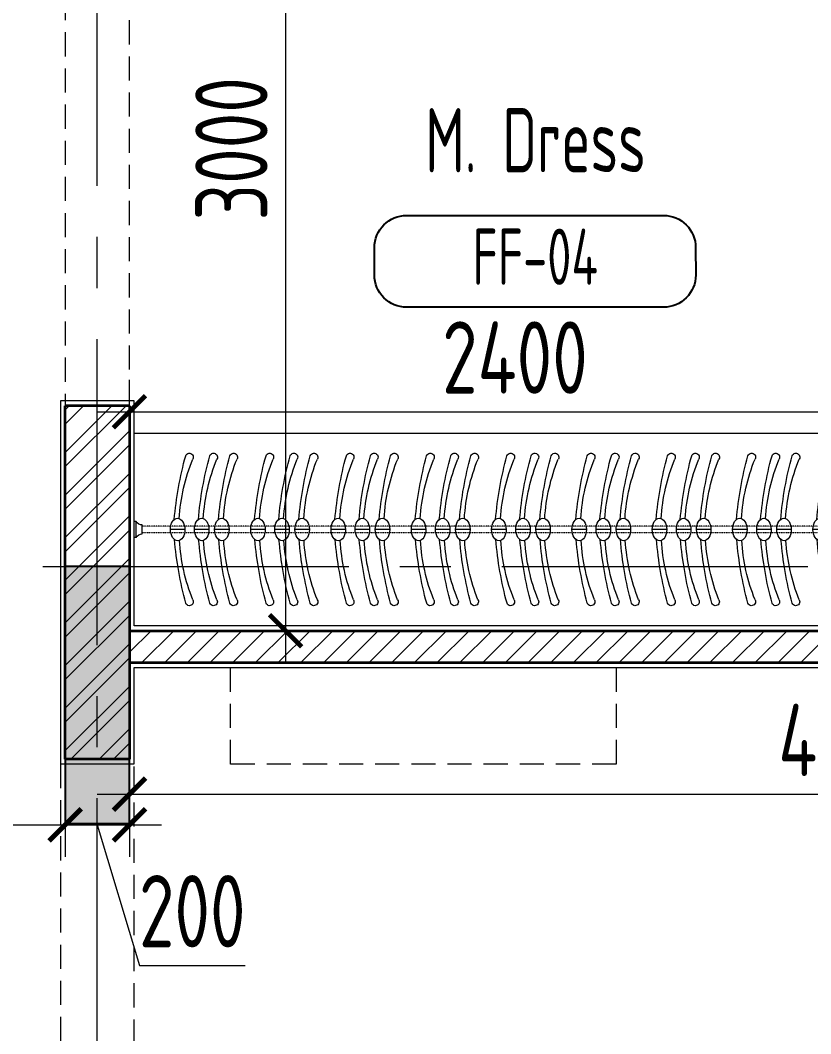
# Model space of a CAD drawing. Header units: millimetres. Extents: x -8913 to 62688, y -13000 to 43000.
# Drawn here: x 45698 to 48158, y 11545 to 14700 of the extents above; entities that cross this region are included whole.
import ezdxf
from ezdxf.enums import TextEntityAlignment as Align

# ---------------------------------------------------------------- set-up
doc = ezdxf.new("R2010")
doc.units = ezdxf.units.MM
doc.header["$MEASUREMENT"] = 0
doc.header["$PDMODE"] = 1
doc.linetypes.add('1735 X DT-5BR-FFP$0$HIDDEN', pattern=[0.375, 0.25, -0.125])
doc.linetypes.add('1735 X DT-5BR-Grids$0$CENTER2', pattern=[28.575, 19.05, -3.175, 3.175, -3.175])
for name, color, linetype in [('03-Col-DT-5BR-First Floor$0$ST--Column', 4, 'Continuous'), ('03-Col-DT-5BR-First Floor$0$ST--Column Hatch', 253, 'Continuous'), ('08--SPACENUMBER-1', 8, 'Continuous')]:
    doc.layers.add(name, color=color, linetype=linetype)
for name, color, linetype, lineweight in [('07--DIM-2', 2, 'Continuous', 25), ('08--SPACENUMBER', 2, 'Continuous', 25), ('08--SPACEREF', 3, 'Continuous', 25), ('1735 X DT-5BR-FFP$0$F--BLOCKWALL-3--HOLLOW', 3, 'Continuous', 35), ('1735 X DT-5BR-FFP$0$F--BLOCKWALL-3--SOLID', 3, 'Continuous', 35), ('1735 X DT-5BR-FFP$0$F--BLOCKWALL-HATCH--HOLLOW', 251, 'Continuous', 13), ('1735 X DT-5BR-FFP$0$F--BLOCKWALL-HATCH--SOLID', 251, 'Continuous', 13), ('1735 X DT-5BR-FFP$0$F--BLOCKWALL-HID', 9, '1735 X DT-5BR-FFP$0$HIDDEN', 18), ('1735 X DT-5BR-FFP$0$M--PLASTER-0', 8, 'Continuous', 9), ('1735 X DT-5BR-FFP$0$N--FIXTURE-CB-0', 251, 'Continuous', 9), ('1735 X DT-5BR-FFP$0$N--FURNITURE-0', 251, '1735 X DT-5BR-FFP$0$HIDDEN', 13), ('1735 X DT-5BR-Grids$0$03--GRID', 252, '1735 X DT-5BR-Grids$0$CENTER2', 5), ('Z--X-REF', 7, 'Continuous', 0)]:
    doc.layers.add(name, color=color, linetype=linetype, lineweight=lineweight)
doc.styles.add('ISO', font='isocp2.shx', dxfattribs={"width": 0.8})
doc.dimstyles.new('1-100_AR', dxfattribs={"dimtxt": 225, "dimasz": 100, "dimexe": 100, "dimexo": 100, "dimgap": 0, "dimtad": 0, "dimdec": 0, "dimzin": 12, "dimdsep": 46, "dimtxsty": 'ISO', "dimblk": 'ARCHTICK', "dimcen": 100, "dimdle": 100, "dimclrd": 8, "dimclre": 9, "dimclrt": 2, "dimadec": 0, "dimazin": 0, "dimtfac": 1, "dimtdec": 0, "dimtmove": 0, "dimatfit": 2, "dimldrblk": 'ARCHTICK', "dimfxl": 1, "dimtvp": 0.75, "dimtolj": 1, "dimtzin": 12, "dimlwd": 9, "dimlwe": 9, "dimarcsym": 0})

# ---------------------------------------------------------------- blocks, each defined once
blk = doc.blocks.new('1735 X DT-5BR-FFP$0$A$C00f004b3')
at = {"ltscale": 300}
blk.add_lwpolyline([(-600, 0), (600, 0), (600, -300), (-600, -300)], close=True, dxfattribs=at)
blk = doc.blocks.new('1735 X DT-5BR-FFP$0$ID-009A$0$A$C4D624917')
for p, q in [((-25, -14), (-25, 14)), ((-6, 25), (0, 25)), ((-6, -25), (-6, 25)), ((0, -25), (0, 25)), ((-6, -25), (0, -25))]:
    blk.add_line(p, q)
for centre, start, end in [((-25, 35.9), 270.0527, 330.0844), ((-25, -35.9), 29.9156, 89.9473)]:
    blk.add_arc(centre, 21.9, start, end)
blk = doc.blocks.new('1735 X DT-5BR-FFP$0$Clothes Hanger')
at = {"color": 0, "ltscale": 300}
blk.add_line((26.3, 237.2, 0), (71.4, 237.2, 0), dxfattribs=at)
at = {"color": 0, "ltscale": 300, "extrusion": (-1.35005e-15, -2.57735e-24, -1)}
for centre, major_axis, ratio, start_param, end_param in [((12.2, 462.2, 0), (-0.2, 12.2), 1, 4.204543, 7.50022), ((-325.9, 285.7, 0), (-101.6, 454), 0.783352, 1.365746, 1.775847), ((-632.4, 249.2, 0), (-150.6, 856.4), 0.791628, 1.455021, 1.686572), ((-325.1, 190.3, 0), (104.2, 454.4), 0.781845, 1.365746, 1.775847), ((-631.5, 227.8, 0), (153.8, 856.3), 0.79127, 1.455021, 1.686572), ((12.2, 12.2, 0), (-0.2, 12.2), 1, 1.924655, 5.220332)]:
    blk.add_ellipse(centre, major_axis=major_axis, ratio=ratio, start_param=start_param, end_param=end_param, dxfattribs=at)
at = {"color": 0, "ltscale": 300}
blk.add_ellipse((48.9, 237.2, 0), major_axis=(0.4, -35.1), ratio=0.641459, dxfattribs=at)
blk = doc.blocks.new('*U619')
at = {"ltscale": 300}
for p, q in [((2370, 600), (0, 600)), ((0, 600), (0, 0)), ((2370, 0), (2370, 600)), ((0, 0), (2370, 0))]:
    blk.add_line(p, q, dxfattribs=at)
at = {"linetype": '1735 X DT-5BR-FFP$0$HIDDEN', "ltscale": 0.1}
for p, q in [((25, 310, 0), (2345, 310)), ((25, 290, 0), (2345, 290))]:
    blk.add_line(p, q, dxfattribs=at)
at = {"linetype": '1735 X DT-5BR-FFP$0$HIDDEN', "ltscale": 0.5, "xscale": -1, "rotation": 180}
for p in [(48.5, 537.2, 0), (111.1, 537.2, 0), (186.1, 537.2, 0), (298.5, 537.2, 0), (361.1, 537.2, 0), (436.1, 537.2, 0), (548.5, 537.2, 0), (611.1, 537.2, 0), (686.1, 537.2, 0), (798.5, 537.2, 0), (861.1, 537.2, 0), (936.1, 537.2, 0), (1048.5, 537.2, 0), (1111.1, 537.2, 0), (1186.1, 537.2, 0), (1298.5, 537.2, 0), (1361.1, 537.2, 0), (1436.1, 537.2, 0), (1548.5, 537.2, 0), (1611.1, 537.2, 0), (1686.1, 537.2, 0), (1798.5, 537.2, 0), (1861.1, 537.2, 0), (1936.1, 537.2, 0), (2048.5, 537.2, 0), (2111.1, 537.2, 0), (2186.1, 537.2, 0)]:
    blk.add_blockref('1735 X DT-5BR-FFP$0$Clothes Hanger', p, dxfattribs=at)
at = {"linetype": '1735 X DT-5BR-FFP$0$HIDDEN', "ltscale": 6, "xscale": -1}
blk.add_blockref('1735 X DT-5BR-FFP$0$ID-009A$0$A$C4D624917', (0, 300), dxfattribs=at)
at = {"linetype": '1735 X DT-5BR-FFP$0$HIDDEN', "ltscale": 6}
blk.add_blockref('1735 X DT-5BR-FFP$0$ID-009A$0$A$C4D624917', (2370, 300), dxfattribs=at)
blk = doc.blocks.new('03-Col-DT-5BR-First Floor')
at = {"layer": '03-Col-DT-5BR-First Floor$0$ST--Column Hatch'}
h = blk.add_hatch(color=256, dxfattribs=at)
h.dxf.hatch_style = 1
h.paths.add_polyline_path([(10250, 13000), (10050, 13000), (10050, 12200), (10250, 12200)])
at = {"layer": '03-Col-DT-5BR-First Floor$0$ST--Column'}
blk.add_lwpolyline([(10250, 13000), (10050, 13000), (10050, 12200), (10250, 12200)], close=True, dxfattribs=at)
blk = doc.blocks.new('1735 X DT-5BR-FFP')
at = {"layer": '1735 X DT-5BR-FFP$0$F--BLOCKWALL-HATCH--HOLLOW'}
h = blk.add_hatch(dxfattribs=at)
h.set_pattern_fill('ANSI32', color=256, scale=250)
h.paths.add_polyline_path([(10250, 12400), (10250, 13500), (10050, 13500), (10050, 12400)])
at = {"layer": '1735 X DT-5BR-FFP$0$F--BLOCKWALL-HATCH--SOLID'}
h = blk.add_hatch(dxfattribs=at)
h.set_pattern_fill('ANSI31', color=256, scale=400, style=0)
h.paths.add_polyline_path([(14750, 12800), (12750, 12800), (12750, 13900), (12650, 13900), (12650, 12800), (10250, 12800), (10250, 12700), (14750, 12700)])
at = {"layer": '1735 X DT-5BR-FFP$0$F--BLOCKWALL-3--HOLLOW'}
for p, q in [((10250, 13500), (10050, 13500)), ((10050, 12400), (10050, 13500)), ((10250, 13500), (10250, 12400)), ((10250, 12400), (10050, 12400))]:
    blk.add_line(p, q, dxfattribs=at)
at = {"layer": '1735 X DT-5BR-FFP$0$F--BLOCKWALL-3--SOLID'}
for p, q in [((10250, 12800), (12650, 12800)), ((14750, 12700), (10250, 12700))]:
    blk.add_line(p, q, dxfattribs=at)
at = {"layer": '1735 X DT-5BR-FFP$0$F--BLOCKWALL-HID', "ltscale": 300}
for p, q in [((10050, 15000), (10050, 13500)), ((10250, 13500), (10250, 15000)), ((10035, 12385.1), (10035, 10615)), ((10265, 10615), (10265, 12385.1))]:
    blk.add_line(p, q, dxfattribs=at)
at = {"layer": '1735 X DT-5BR-FFP$0$M--PLASTER-0'}
blk.add_lwpolyline([(12635, 13900), (12635, 12815), (10265, 12815), (10265, 13515), (10035, 13515), (10035, 13315), (10035, 13315), (10035, 12685), (10035, 12685), (10035, 12385.1), (10265, 12385.1), (10265, 12685), (14735, 12685), (14735, 6715), (14000, 6715)], dxfattribs=at)
blk.add_blockref('03-Col-DT-5BR-First Floor', (0, 0))
at = {"layer": '1735 X DT-5BR-FFP$0$N--FIXTURE-CB-0', "xscale": -1, "rotation": 9.985932081235662e-09}
blk.add_blockref('*U619', (12635, 12815), dxfattribs=at)
at = {"layer": '1735 X DT-5BR-FFP$0$N--FURNITURE-0'}
blk.add_blockref('1735 X DT-5BR-FFP$0$A$C00f004b3', (11165, 12685), dxfattribs=at)
blk = doc.blocks.new('FGRTGR')
at = {"layer": '08--SPACENUMBER-1'}
blk.add_lwpolyline([(-400, 340.8), (400, 340.8, -0.414214), (500, 240.8), (500.2, 154.9, -0.414214), (400.2, 54.9), (-400, 54.9, -0.414214), (-500, 154.9), (-500, 240.8, -0.414214)], format="xyb", close=True, dxfattribs=at)
at = {"layer": '08--SPACENUMBER', "style": 'ISO', "width": 0.7, "flags": 4}
blk.add_attdef('01', text='', height=175, dxfattribs=at).set_placement((0.5, 212.4), align=Align.MIDDLE)
at = {"layer": '08--SPACEREF', "style": 'ISO', "width": 0.7, "flags": 4}
for p in [(1.4, 839.9), (1.4, 475)]:
    blk.add_attdef('S', text='', height=200, dxfattribs=at).set_placement(p, align=Align.CENTER)
blk = doc.blocks.new('_ArchTick')
at = {"color": 0, "const_width": 0.15}
blk.add_lwpolyline([(-0.5, -0.5), (0.5, 0.5)], dxfattribs=at)
blk = doc.blocks.new('*D125')
at = {"layer": '07--DIM-2', "color": 9, "lineweight": 9, "transparency": 16777216}
for p, q in [((43137.5, 12334.5), (43137.5, 12095.6)), ((45837.5, 12300), (45837.5, 12095.6))]:
    blk.add_line(p, q, dxfattribs=at)
at = {"layer": '07--DIM-2', "color": 8, "lineweight": 9, "transparency": 16777216}
blk.add_line((43037.5, 12195.6), (45937.5, 12195.6), dxfattribs=at)
at = {"layer": 'Defpoints', "color": 0, "transparency": 16777216}
for p in [(43137.5, 12434.5), (45837.5, 12400), (45837.5, 12195.6)]:
    blk.add_point(p, dxfattribs=at)
at = {"layer": '07--DIM-2', "color": 8, "lineweight": 9, "transparency": 16777216, "xscale": 100, "yscale": 100, "zscale": 100, "rotation": 180}
blk.add_blockref('_ArchTick', (43137.5, 12195.6), dxfattribs=at)
at = {"layer": '07--DIM-2', "color": 8, "lineweight": 9, "transparency": 16777216, "xscale": 100, "yscale": 100, "zscale": 100}
blk.add_blockref('_ArchTick', (45837.5, 12195.6), dxfattribs=at)
at = {"layer": '07--DIM-2', "color": 2, "transparency": 16777216, "insert": (44487.5, 12364.4), "char_height": 225, "attachment_point": 5, "style": 'ISO'}
blk.add_mtext('\\A1;2700', dxfattribs=at)
blk = doc.blocks.new('*D126')
at = {"layer": '07--DIM-2', "color": 9, "lineweight": 9, "transparency": 16777216}
for p, q in [((45837.5, 12300), (45837.5, 12095.6)), ((46037.5, 12300), (46037.5, 12095.6))]:
    blk.add_line(p, q, dxfattribs=at)
at = {"layer": '07--DIM-2', "color": 8, "lineweight": 9, "transparency": 16777216}
for p, q in [((45737.5, 12195.6), (46137.5, 12195.6)), ((45937.5, 12195.6), (46068.8, 11758)), ((46068.8, 11758), (46397.5, 11758))]:
    blk.add_line(p, q, dxfattribs=at)
at = {"layer": 'Defpoints', "color": 0, "transparency": 16777216}
for p in [(45837.5, 12400), (46037.5, 12400), (46037.5, 12195.6)]:
    blk.add_point(p, dxfattribs=at)
at = {"layer": '07--DIM-2', "color": 8, "lineweight": 9, "transparency": 16777216, "xscale": 100, "yscale": 100, "zscale": 100, "rotation": 180}
blk.add_blockref('_ArchTick', (45837.5, 12195.6), dxfattribs=at)
at = {"layer": '07--DIM-2', "color": 8, "lineweight": 9, "transparency": 16777216, "xscale": 100, "yscale": 100, "zscale": 100}
blk.add_blockref('_ArchTick', (46037.5, 12195.6), dxfattribs=at)
at = {"layer": '07--DIM-2', "color": 2, "transparency": 16777216, "insert": (46233.1, 11926.8), "char_height": 225, "attachment_point": 5, "style": 'ISO'}
blk.add_mtext('\\A1;200', dxfattribs=at)
blk = doc.blocks.new('*D127')
at = {"layer": '07--DIM-2', "color": 9, "lineweight": 9, "transparency": 16777216}
for p, q in [((50537.5, 12357.2), (50537.5, 12191)), ((46037.5, 12300), (46037.5, 12191))]:
    blk.add_line(p, q, dxfattribs=at)
at = {"layer": '07--DIM-2', "color": 8, "lineweight": 9, "transparency": 16777216}
blk.add_line((45937.5, 12291), (50637.5, 12291), dxfattribs=at)
at = {"layer": 'Defpoints', "color": 0, "transparency": 16777216}
for p in [(50537.5, 12457.2), (46037.5, 12400), (50537.5, 12291)]:
    blk.add_point(p, dxfattribs=at)
at = {"layer": '07--DIM-2', "color": 8, "lineweight": 9, "transparency": 16777216, "xscale": 100, "yscale": 100, "zscale": 100, "rotation": 180}
blk.add_blockref('_ArchTick', (46037.5, 12291), dxfattribs=at)
at = {"layer": '07--DIM-2', "color": 8, "lineweight": 9, "transparency": 16777216, "xscale": 100, "yscale": 100, "zscale": 100}
blk.add_blockref('_ArchTick', (50537.5, 12291), dxfattribs=at)
at = {"layer": '07--DIM-2', "color": 2, "transparency": 16777216, "insert": (48287.5, 12459.7), "char_height": 225, "attachment_point": 5, "style": 'ISO'}
blk.add_mtext('\\A1;4500', dxfattribs=at)
blk = doc.blocks.new('*D142')
at = {"layer": '07--DIM-2', "color": 8, "lineweight": 9, "transparency": 16777216}
blk.add_line((46523.6, 15900), (46523.6, 12700), dxfattribs=at)
at = {"layer": '07--DIM-2', "color": 9, "lineweight": 9, "transparency": 16777216}
for p, q in [((46137.5, 15800), (46623.6, 15800)), ((46137.5, 12800), (46623.6, 12800))]:
    blk.add_line(p, q, dxfattribs=at)
at = {"layer": 'Defpoints', "color": 0, "transparency": 16777216}
for p in [(46037.5, 15800), (46037.5, 12800), (46523.6, 12800)]:
    blk.add_point(p, dxfattribs=at)
at = {"layer": '07--DIM-2', "color": 8, "lineweight": 9, "transparency": 16777216, "xscale": 100, "yscale": 100, "zscale": 100}
for p, rotation in [((46523.6, 15800), 90), ((46523.6, 12800), 270)]:
    blk.add_blockref('_ArchTick', p, dxfattribs=dict(at, rotation=rotation))
at = {"layer": '07--DIM-2', "color": 2, "transparency": 16777216, "insert": (46354.9, 14300), "char_height": 225, "attachment_point": 5, "rotation": 90, "style": 'ISO'}
blk.add_mtext('\\A1;3000', dxfattribs=at)
blk = doc.blocks.new('*D143')
at = {"layer": '07--DIM-2', "color": 9, "lineweight": 9, "transparency": 16777216}
for p, q in [((46037.5, 13500), (46037.5, 13581.3)), ((48437.5, 13500), (48437.5, 13581.3))]:
    blk.add_line(p, q, dxfattribs=at)
at = {"layer": '07--DIM-2', "color": 8, "lineweight": 9, "transparency": 16777216}
blk.add_line((45937.5, 13481.3), (48537.5, 13481.3), dxfattribs=at)
at = {"layer": 'Defpoints', "color": 0, "transparency": 16777216}
for p in [(48437.5, 13481.3), (46037.5, 13400), (48437.5, 13400)]:
    blk.add_point(p, dxfattribs=at)
at = {"layer": '07--DIM-2', "color": 8, "lineweight": 9, "transparency": 16777216, "xscale": 100, "yscale": 100, "zscale": 100, "rotation": 180}
blk.add_blockref('_ArchTick', (46037.5, 13481.3), dxfattribs=at)
at = {"layer": '07--DIM-2', "color": 8, "lineweight": 9, "transparency": 16777216, "xscale": 100, "yscale": 100, "zscale": 100}
blk.add_blockref('_ArchTick', (48437.5, 13481.3), dxfattribs=at)
at = {"layer": '07--DIM-2', "color": 2, "transparency": 16777216, "insert": (47237.5, 13650.1), "char_height": 225, "attachment_point": 5, "style": 'ISO'}
blk.add_mtext('\\A1;2400', dxfattribs=at)
blk = doc.blocks.new('*D144')
at = {"layer": '07--DIM-2', "color": 8, "lineweight": 9, "transparency": 16777216}
blk.add_line((45538, 15300), (45538, 9600), dxfattribs=at)
at = {"layer": '07--DIM-2', "color": 9, "lineweight": 9, "transparency": 16777216}
for p, q in [((45837.5, 15200), (45438, 15200)), ((45822.5, 9700), (45438, 9700))]:
    blk.add_line(p, q, dxfattribs=at)
at = {"layer": 'Defpoints', "color": 0, "transparency": 16777216}
for p in [(45937.5, 15200), (45538, 9700), (45922.5, 9700)]:
    blk.add_point(p, dxfattribs=at)
at = {"layer": '07--DIM-2', "color": 8, "lineweight": 9, "transparency": 16777216, "xscale": 100, "yscale": 100, "zscale": 100}
for p, rotation in [((45538, 15200), 90), ((45538, 9700), 270)]:
    blk.add_blockref('_ArchTick', p, dxfattribs=dict(at, rotation=rotation))
at = {"layer": '07--DIM-2', "color": 2, "transparency": 16777216, "insert": (45369.3, 12450), "char_height": 225, "attachment_point": 5, "rotation": 90, "style": 'ISO'}
blk.add_mtext('\\A1;5500', dxfattribs=at)
blk = doc.blocks.new('1735 X DT-5BR-Grids')
at = {"layer": '1735 X DT-5BR-Grids$0$03--GRID', "ltscale": 50}
for p, q in [((10150, -2960.853), (10150, 33283.323)), ((-2878.651, 12999.999), (20742.863, 12999.999))]:
    blk.add_line(p, q, dxfattribs=at)

msp = doc.modelspace()

# ---------------------------------------------------------------- block references
at = {"layer": 'Z--X-REF'}
msp.add_blockref('1735 X DT-5BR-FFP', (35787.5, 0), dxfattribs=at)

# ---------------------------------------------------------------- next in the draw order: block references
msp.add_blockref('1735 X DT-5BR-Grids', (35787.5, 0))
at = {"layer": '08--SPACEREF'}
ref = msp.add_blockref('FGRTGR', (47300, 13751.8), dxfattribs=dict(at, rotation=5.172664063984507e-06))
ref.add_attrib('S', 'M. Dress', dxfattribs={"height": 200, "rotation": 0, "style": 'ISO', "width": 0.7}).set_placement((47301.4, 14226.8), align=Align.CENTER)
ref.add_attrib('01', 'FF-04', dxfattribs={"layer": '08--SPACENUMBER', "height": 175, "rotation": 0, "style": 'ISO', "width": 0.7}).set_placement((47300.5, 13964.2), align=Align.MIDDLE)

# ---------------------------------------------------------------- next in the draw order: dimensions: what is measured, and where the dimension line sits
at = {"layer": '07--DIM-2'}
for base, p1, p2, picture, middle in [((46523.6, 12800), (46037.5, 15800), (46037.5, 12800), '*D142', (46354.9, 14300)), ((45538, 9700), (45937.5, 15200), (45922.5, 9700), '*D144', (45369.3, 12450))]:
    dim = msp.add_linear_dim(base=base, p1=p1, p2=p2, angle=90, dimstyle='1-100_AR', dxfattribs=at)
    dim.commit()
    dim.dimension.update_dxf_attribs({"geometry": picture, "text_midpoint": middle})
dim = msp.add_linear_dim(base=(48437.5, 13481.3), p1=(46037.5, 13400), p2=(48437.5, 13400), dimstyle='1-100_AR', dxfattribs=at)
dim.commit()
dim.dimension.update_dxf_attribs({"geometry": '*D143', "text_midpoint": (47237.5, 13650.1)})
for base, p1, p2, picture, middle in [((50537.5, 12291), (46037.5, 12400), (50537.5, 12457.2), '*D127', (48287.5, 12459.7)), ((45837.5, 12195.6), (43137.5, 12434.5), (45837.5, 12400), '*D125', (44487.5, 12364.4)), ((46037.5, 12195.6), (45837.5, 12400), (46037.5, 12400), '*D126', (46068.8, 11926.8))]:
    dim = msp.add_linear_dim(base=base, p1=p1, p2=p2, dimstyle='1-100_AR', override={"dimtmove": 1}, dxfattribs=at)
    dim.commit()
    dim.dimension.update_dxf_attribs({"geometry": picture, "text_midpoint": middle})

doc.saveas('drawing.dxf')
